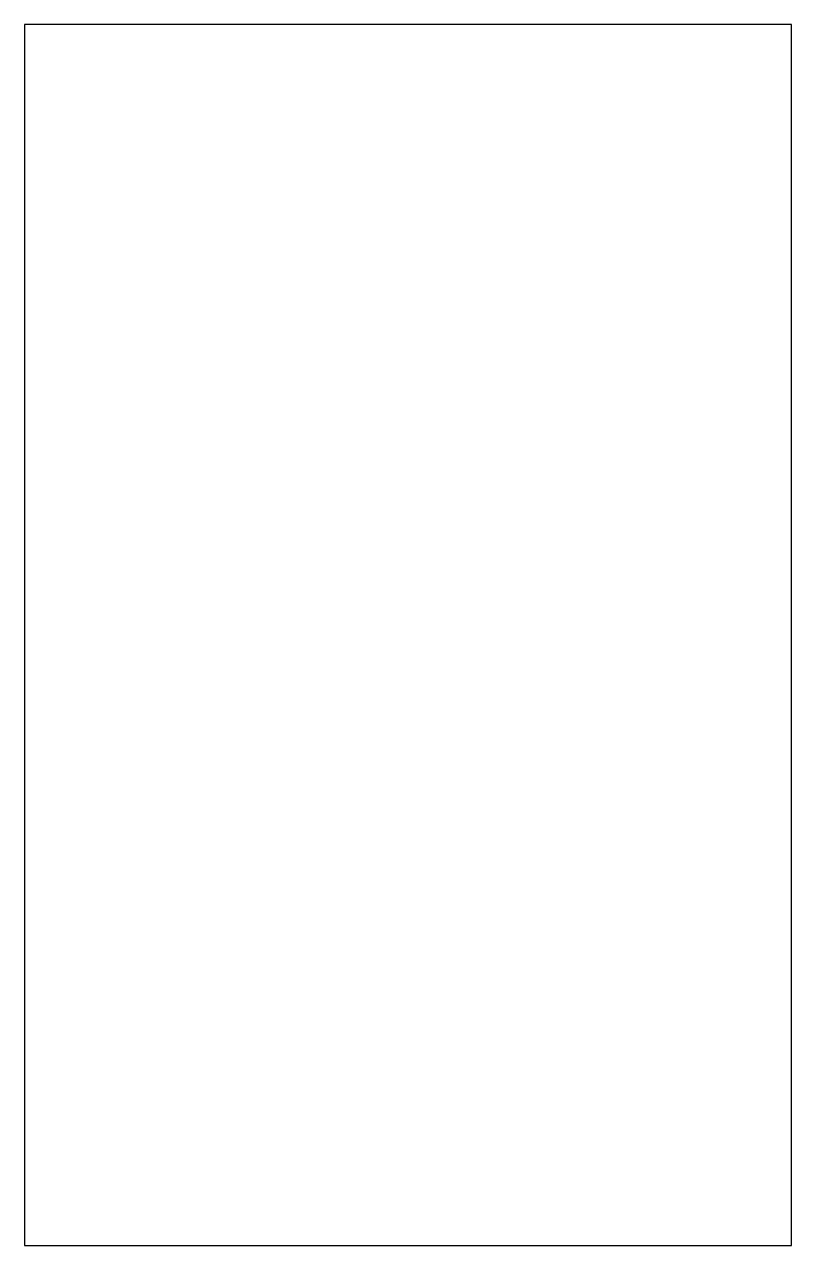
# Model space of a CAD drawing. Header units: millimetres. Extents: x 30 to 570, y 160 to 1020.
import ezdxf

# ---------------------------------------------------------------- set-up
doc = ezdxf.new("R2010")
doc.units = ezdxf.units.MM

msp = doc.modelspace()

# ---------------------------------------------------------------- linework, layer by layer
at = {"layer": 'GLAS_SNIJLIJN'}
msp.add_lwpolyline([(30, 160), (570, 160), (570, 1020), (30, 1020)], close=True, dxfattribs=at)

doc.saveas('drawing.dxf')
